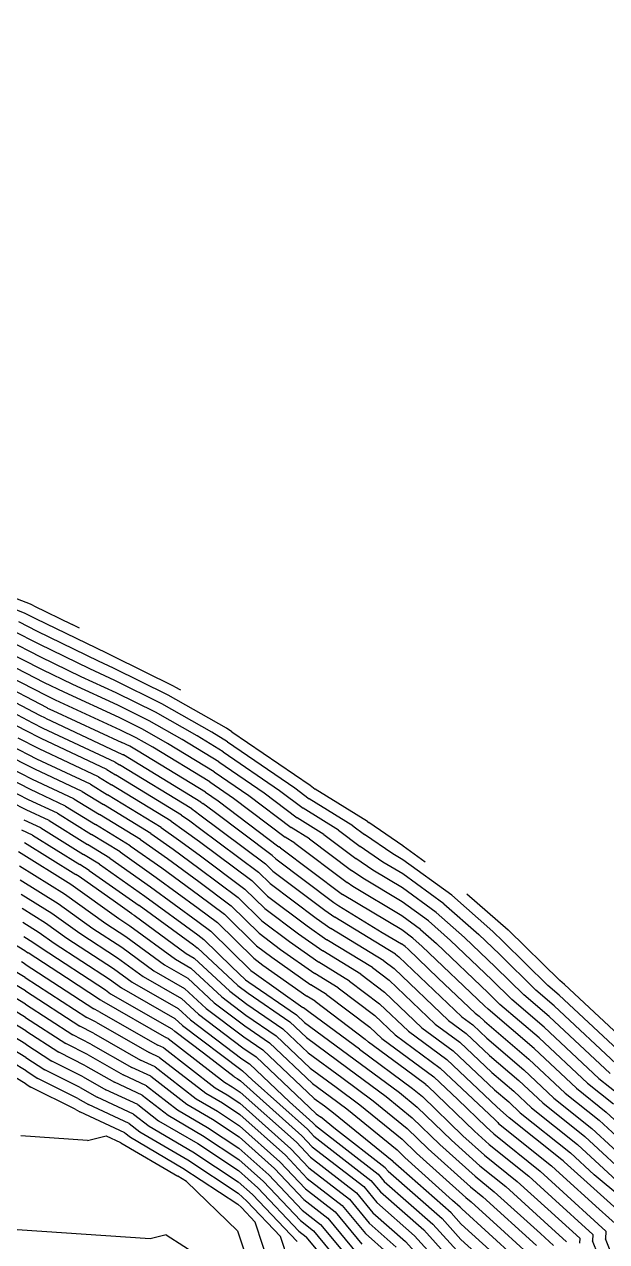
# Model space of a CAD drawing. Header units: metres. Extents: x -1120501 to 1198934, y -4928884 to 66998.
# Drawn here: x 648.6 to 732.5, y -639.2 to -463.6 of the extents above; entities that cross this region are included whole.
import ezdxf

# ---------------------------------------------------------------- set-up
doc = ezdxf.new("R2010")
doc.units = ezdxf.units.M
doc.layers.add('SURF2CONTOURS', color=7, linetype='Continuous', lineweight=0)

msp = doc.modelspace()

# ---------------------------------------------------------------- linework, layer by layer
at = {"color": 7, "lineweight": 0}
msp.add_circle((-684.64, 190.5), 66807.04, dxfattribs=at)
at = {"layer": 'SURF2CONTOURS', "color": 2, "linetype": 'Continuous', "lineweight": -3}
for p, q in [((649.45, -547.22, 263.5), (641.64, -544.21, 263.5)), ((649.95, -547.48, 263.5), (649.45, -547.22, 263.5)), ((649.95, -547.48, 263.5), (655.44, -550.14, 263.5)), ((650.45, -551.17, 262.5), (647.76, -549.78, 262.5)), ((659.23, -555.43, 262.5), (650.45, -551.17, 262.5)), ((656.5, -550.68, 263.5), (655.44, -550.14, 263.5)), ((650.95, -554.86, 261.5), (646.07, -552.35, 261.5)), ((651.45, -558.54, 260.5), (644.39, -554.92, 260.5)), ((656.76, -557.68, 261.5), (650.95, -554.86, 261.5)), ((661.42, -556.44, 262.5), (659.23, -555.43, 262.5)), ((669.3, -560.34, 262.5), (661.42, -556.44, 262.5)), ((651.85, -562.18, 259.5), (643.14, -557.63, 259.5)), ((661.82, -560.01, 261.5), (656.76, -557.68, 261.5)), ((654.3, -559.93, 260.5), (651.45, -558.54, 260.5)), ((662.22, -563.58, 260.5), (654.3, -559.93, 260.5)), ((667.46, -562.8, 261.5), (661.82, -560.01, 261.5)), ((649.77, -564.36, 258.5), (642.38, -560.51, 258.5)), ((677.69, -565.12, 262.5), (669.3, -560.34, 262.5)), ((651.91, -562.21, 259.5), (651.85, -562.18, 259.5)), ((651.91, -562.21, 259.5), (652.65, -562.56, 259.5)), ((652.65, -562.56, 259.5), (662.62, -567.15, 259.5)), ((665.61, -565.26, 260.5), (662.22, -563.58, 260.5)), ((673.45, -566.21, 261.5), (667.46, -562.8, 261.5)), ((651.29, -565.14, 258.5), (649.77, -564.36, 258.5)), ((661.65, -570, 258.5), (651.29, -565.14, 258.5)), ((669.21, -567.31, 260.5), (665.61, -565.26, 260.5)), ((678.49, -565.61, 262.5), (677.69, -565.12, 262.5)), ((650.68, -568.08, 257.5), (647.69, -566.55, 257.5)), ((677.21, -568.51, 261.5), (673.45, -566.21, 261.5)), ((678.49, -565.61, 262.5), (689.75, -573.32, 262.5)), ((650.06, -571.02, 256.5), (645.61, -568.74, 256.5)), ((659.27, -572.11, 257.5), (650.68, -568.08, 257.5)), ((663.76, -567.72, 259.5), (662.62, -567.15, 259.5)), ((664.97, -568.4, 259.5), (663.76, -567.72, 259.5)), ((674.65, -574.31, 259.5), (664.97, -568.4, 259.5)), ((675.93, -571.41, 260.5), (669.21, -567.31, 260.5)), ((677.21, -568.51, 261.5), (685.34, -574.07, 261.5)), ((661.65, -570, 258.5), (662.26, -570.38, 258.5)), ((672.69, -576.75, 258.5), (662.26, -570.38, 258.5)), ((649.45, -573.95, 255.5), (643.52, -570.92, 255.5)), ((656.89, -574.22, 256.5), (650.06, -571.02, 256.5)), ((659.27, -572.11, 257.5), (661.12, -573.26, 257.5)), ((675.93, -571.41, 260.5), (680.92, -574.83, 260.5)), ((648.84, -576.89, 254.5), (641.44, -573.11, 254.5)), ((654.51, -576.33, 255.5), (649.45, -573.95, 255.5)), ((669.74, -578.52, 257.5), (661.12, -573.26, 257.5)), ((685.34, -574.07, 261.5), (688.75, -576.66, 261.5)), ((689.75, -573.32, 262.5), (690.49, -573.88, 262.5)), ((698, -578.55, 262.5), (690.49, -573.88, 262.5)), ((656.89, -574.22, 256.5), (659.97, -576.13, 256.5)), ((674.65, -574.31, 259.5), (676.51, -575.58, 259.5)), ((676.51, -575.58, 259.5), (685.26, -582.22, 259.5)), ((680.92, -574.83, 260.5), (687, -579.44, 260.5)), ((652.14, -578.44, 254.5), (648.84, -576.89, 254.5)), ((654.51, -576.33, 255.5), (658.83, -579.01, 255.5)), ((666.78, -580.29, 256.5), (659.97, -576.13, 256.5)), ((672.69, -576.75, 258.5), (673.23, -577.13, 258.5)), ((673.23, -577.13, 258.5), (673.86, -577.59, 258.5)), ((673.86, -577.59, 258.5), (683.31, -584.67, 258.5)), ((693.82, -579.81, 261.5), (688.75, -576.66, 261.5)), ((652.14, -578.44, 254.5), (657.68, -581.89, 254.5)), ((663.83, -582.07, 255.5), (658.83, -579.01, 255.5)), ((669.74, -578.52, 257.5), (671.61, -579.84, 257.5)), ((698, -578.55, 262.5), (698.19, -578.7, 262.5)), ((703.12, -582.07, 262.5), (698.19, -578.7, 262.5)), ((649.76, -580.55, 253.5), (648.22, -579.83, 253.5)), ((649.76, -580.55, 253.5), (656.54, -584.77, 253.5)), ((666.78, -580.29, 256.5), (669.99, -582.55, 256.5)), ((671.61, -579.84, 257.5), (673.79, -581.44, 257.5)), ((689.64, -581.08, 260.5), (687, -579.44, 260.5)), ((689.64, -581.08, 260.5), (695.69, -585.63, 260.5)), ((693.82, -579.81, 261.5), (696.94, -582.16, 261.5)), ((660.88, -583.84, 254.5), (657.68, -581.89, 254.5)), ((663.83, -582.07, 255.5), (668.36, -585.26, 255.5)), ((669.99, -582.55, 256.5), (673.72, -585.29, 256.5)), ((673.79, -581.44, 257.5), (681.34, -587.09, 257.5)), ((685.46, -582.34, 259.5), (685.26, -582.22, 259.5)), ((685.46, -582.34, 259.5), (694.44, -589.09, 259.5)), ((700.23, -584.41, 261.5), (696.94, -582.16, 261.5)), ((703.17, -582.09, 262.5), (703.12, -582.07, 262.5)), ((703.17, -582.09, 262.5), (706.31, -584.37, 262.5)), ((647.73, -582.91, 252.5), (655.24, -587.62, 252.5)), ((660.88, -583.84, 254.5), (666.74, -587.97, 254.5)), ((703.09, -586.13, 261.5), (700.23, -584.41, 261.5)), ((657.93, -585.62, 253.5), (656.54, -584.77, 253.5)), ((657.93, -585.62, 253.5), (665.12, -590.68, 253.5)), ((668.36, -585.26, 255.5), (673.66, -589.13, 255.5)), ((673.72, -585.29, 256.5), (679.37, -589.52, 256.5)), ((683.31, -584.67, 258.5), (684.39, -585.73, 258.5)), ((684.39, -585.73, 258.5), (691.89, -591.36, 258.5)), ((697.34, -586.75, 260.5), (695.69, -585.63, 260.5)), ((709.03, -590.44, 261.5), (703.09, -586.13, 261.5)), ((647.98, -586.99, 251.5), (653.42, -590.4, 251.5)), ((655.24, -587.62, 252.5), (662.18, -592.57, 252.5)), ((666.74, -587.97, 254.5), (673.59, -592.98, 254.5)), ((681.34, -587.09, 257.5), (683.6, -589.32, 257.5)), ((703.02, -590.17, 260.5), (697.34, -586.75, 260.5)), ((673.66, -589.13, 255.5), (677.41, -591.94, 255.5)), ((679.37, -589.52, 256.5), (682.8, -592.9, 256.5)), ((683.6, -589.32, 257.5), (689.33, -593.62, 257.5)), ((694.44, -589.1, 259.5), (694.44, -589.09, 259.5)), ((702.95, -594.21, 259.5), (694.44, -589.1, 259.5)), ((712.35, -588.98, 262.5), (718.3, -594.21, 262.5)), ((648.24, -591.07, 250.5), (651.61, -593.17, 250.5)), ((653.42, -590.4, 251.5), (658.44, -593.98, 251.5)), ((672.93, -596.4, 253.5), (665.12, -590.68, 253.5)), ((691.89, -591.36, 258.5), (693.29, -592.35, 258.5)), ((706.79, -592.91, 260.5), (703.02, -590.17, 260.5)), ((709.03, -590.44, 261.5), (714.05, -594.88, 261.5)), ((651.61, -593.17, 250.5), (654.71, -595.39, 250.5)), ((662.18, -592.57, 252.5), (663.78, -593.62, 252.5)), ((673.59, -592.98, 254.5), (675.44, -594.37, 254.5)), ((677.41, -591.94, 255.5), (682.01, -596.48, 255.5)), ((682.8, -592.9, 256.5), (686.78, -595.88, 256.5)), ((702.04, -597.7, 258.5), (693.29, -592.35, 258.5)), ((706.79, -592.91, 260.5), (709.98, -595.72, 260.5)), ((648.5, -595.14, 249.5), (649.79, -595.95, 249.5)), ((658.44, -593.98, 251.5), (662.6, -596.69, 251.5)), ((663.78, -593.62, 252.5), (670.33, -598.43, 252.5)), ((675.44, -594.37, 254.5), (681.22, -600.06, 254.5)), ((689.33, -593.62, 257.5), (692.15, -595.61, 257.5)), ((704.55, -595.37, 259.5), (702.95, -594.21, 259.5)), ((714.05, -594.88, 261.5), (717.03, -597.72, 261.5)), ((725.75, -601.52, 262.5), (718.3, -594.21, 262.5)), ((649.79, -595.95, 249.5), (650.97, -596.8, 249.5)), ((650.97, -596.8, 249.5), (660.24, -602.84, 249.5)), ((654.71, -595.39, 250.5), (661.42, -599.77, 250.5)), ((662.6, -596.69, 251.5), (667.22, -600.09, 251.5)), ((673.44, -596.77, 253.5), (672.93, -596.4, 253.5)), ((673.44, -596.77, 253.5), (673.5, -596.8, 253.5)), ((673.5, -596.8, 253.5), (679.32, -602.21, 253.5)), ((682.01, -596.48, 255.5), (684.22, -598.14, 255.5)), ((686.78, -595.88, 256.5), (691, -598.87, 256.5)), ((698.73, -599.64, 257.5), (692.15, -595.61, 257.5)), ((704.55, -595.37, 259.5), (705.91, -596.57, 259.5)), ((705.91, -596.57, 259.5), (714.89, -605.13, 259.5)), ((709.98, -595.72, 260.5), (715.96, -601.42, 260.5)), ((670.33, -598.43, 252.5), (672.57, -599.71, 252.5)), ((684.22, -598.14, 255.5), (689.86, -602.13, 255.5)), ((702.04, -597.7, 258.5), (702.54, -598.08, 258.5)), ((702.54, -598.08, 258.5), (711.62, -606.73, 258.5)), ((717.03, -597.72, 261.5), (722.29, -602.89, 261.5)), ((648.68, -599.13, 248.5), (648.15, -598.81, 248.5)), ((648.68, -599.13, 248.5), (658.56, -605.58, 248.5)), ((661.42, -599.77, 250.5), (664.11, -601.74, 250.5)), ((667.22, -600.09, 251.5), (671.65, -602.63, 251.5)), ((672.57, -599.71, 252.5), (677.05, -603.87, 252.5)), ((681.22, -600.06, 254.5), (681.67, -600.4, 254.5)), ((681.67, -600.4, 254.5), (688.71, -605.38, 254.5)), ((695.42, -601.57, 256.5), (691, -598.87, 256.5)), ((698.73, -599.64, 257.5), (701.15, -601.47, 257.5)), ((648.71, -602.98, 247.5), (646.8, -601.82, 247.5)), ((664.11, -601.74, 250.5), (670.73, -605.54, 250.5)), ((679.32, -602.21, 253.5), (680.8, -603.33, 253.5)), ((692.11, -603.51, 255.5), (689.86, -602.13, 255.5)), ((695.42, -601.57, 256.5), (699.76, -604.85, 256.5)), ((701.15, -601.47, 257.5), (707.77, -607.78, 257.5)), ((715.96, -601.42, 260.5), (718.84, -604.26, 260.5)), ((726.39, -602.08, 262.5), (725.75, -601.52, 262.5)), ((726.39, -602.08, 262.5), (737.82, -612.77, 262.5)), ((648.71, -602.98, 247.5), (656.55, -608.09, 247.5)), ((660.24, -602.84, 249.5), (661, -603.4, 249.5)), ((661, -603.4, 249.5), (669.81, -608.45, 249.5)), ((671.65, -602.63, 251.5), (674.78, -605.53, 251.5)), ((677.05, -603.87, 252.5), (680.5, -606.48, 252.5)), ((680.8, -603.33, 253.5), (686.81, -607.46, 253.5)), ((692.11, -603.51, 255.5), (698.37, -608.24, 255.5)), ((724.93, -605.16, 261.5), (722.29, -602.89, 261.5)), ((648.75, -606.82, 246.5), (645.46, -604.83, 246.5)), ((659.31, -605.95, 248.5), (658.56, -605.58, 248.5)), ((670.73, -605.54, 250.5), (672.5, -607.18, 250.5)), ((674.78, -605.53, 251.5), (680.21, -609.63, 251.5)), ((688.81, -605.44, 254.5), (688.71, -605.38, 254.5)), ((689.75, -606.15, 254.5), (688.81, -605.44, 254.5)), ((699.76, -604.85, 256.5), (703.92, -608.82, 256.5)), ((714.89, -605.13, 259.5), (715.39, -605.62, 259.5)), ((722.02, -611.32, 259.5), (715.39, -605.62, 259.5)), ((723.47, -608.24, 260.5), (718.84, -604.26, 260.5)), ((724.93, -605.16, 261.5), (734.59, -614.19, 261.5)), ((648.75, -606.82, 246.5), (654.54, -610.6, 246.5)), ((659.31, -605.95, 248.5), (667.8, -610.83, 248.5)), ((672.5, -607.18, 250.5), (679.91, -612.78, 250.5)), ((680.5, -606.48, 252.5), (684.87, -609.48, 252.5)), ((686.81, -607.46, 253.5), (689.21, -609.73, 253.5)), ((696.89, -611.42, 254.5), (689.75, -606.15, 254.5)), ((711.62, -606.73, 258.5), (713.18, -607.89, 258.5)), ((648.79, -610.67, 245.5), (644.11, -607.84, 245.5)), ((658.54, -609.09, 247.5), (656.55, -608.09, 247.5)), ((658.54, -609.09, 247.5), (665.29, -612.97, 247.5)), ((669.81, -608.45, 249.5), (670.23, -608.84, 249.5)), ((674.36, -611.96, 249.5), (670.23, -608.84, 249.5)), ((698.37, -608.24, 255.5), (700.07, -609.86, 255.5)), ((703.92, -608.82, 256.5), (709.43, -612.88, 256.5)), ((707.77, -607.78, 257.5), (711.31, -610.39, 257.5)), ((713.18, -607.89, 258.5), (715.23, -609.83, 258.5)), ((723.47, -608.24, 260.5), (731.36, -615.61, 260.5)), ((648.82, -614.51, 244.5), (642.76, -610.85, 244.5)), ((648.79, -610.67, 245.5), (652.53, -613.11, 245.5)), ((657.78, -612.23, 246.5), (654.54, -610.6, 246.5)), ((668.66, -611.23, 248.5), (667.8, -610.83, 248.5)), ((680.21, -609.63, 251.5), (682.93, -611.5, 251.5)), ((684.87, -609.48, 252.5), (689.78, -614.13, 252.5)), ((689.21, -609.73, 253.5), (695.19, -614.15, 253.5)), ((700.07, -609.86, 255.5), (707.56, -615.38, 255.5)), ((711.31, -610.39, 257.5), (715.96, -614.78, 257.5)), ((715.23, -609.83, 258.5), (720.56, -614.4, 258.5)), ((657.78, -612.23, 246.5), (662.79, -615.11, 246.5)), ((668.66, -611.23, 248.5), (676.07, -616.97, 248.5)), ((678.78, -615.39, 249.5), (674.36, -611.96, 249.5)), ((682.93, -611.5, 251.5), (690.35, -618.52, 251.5)), ((696.89, -611.42, 254.5), (704.52, -617.08, 254.5)), ((722.02, -611.32, 259.5), (728.12, -617.03, 259.5)), ((657.02, -615.37, 245.5), (652.53, -613.11, 245.5)), ((667.41, -613.95, 247.5), (665.29, -612.97, 247.5)), ((667.41, -613.95, 247.5), (673.35, -618.56, 247.5)), ((679.91, -612.78, 250.5), (680.99, -613.52, 250.5)), ((686.79, -619.01, 250.5), (680.99, -613.52, 250.5)), ((689.78, -614.13, 252.5), (693.49, -616.87, 252.5)), ((695.19, -614.15, 253.5), (700.72, -618.24, 253.5)), ((709.43, -612.88, 256.5), (716.68, -619.74, 256.5)), ((720.56, -614.4, 258.5), (724.89, -618.45, 258.5)), ((648.82, -614.51, 244.5), (650.52, -615.62, 244.5)), ((656.25, -618.5, 244.5), (650.52, -615.62, 244.5)), ((657.02, -615.37, 245.5), (660.29, -617.25, 245.5)), ((666.16, -616.68, 246.5), (662.79, -615.11, 246.5)), ((678.78, -615.39, 249.5), (679.23, -615.65, 249.5)), ((679.23, -615.65, 249.5), (679.7, -615.96, 249.5)), ((679.7, -615.96, 249.5), (688.56, -623.89, 249.5)), ((711.02, -618.66, 255.5), (707.56, -615.38, 255.5)), ((715.96, -614.78, 257.5), (719.1, -617.48, 257.5)), ((731.36, -615.61, 260.5), (734.52, -618.13, 260.5)), ((664.92, -619.4, 245.5), (660.29, -617.25, 245.5)), ((666.16, -616.68, 246.5), (670.64, -620.14, 246.5)), ((676.07, -616.97, 248.5), (677.81, -617.99, 248.5)), ((677.81, -617.99, 248.5), (679.63, -619.2, 248.5)), ((693.49, -616.87, 252.5), (696.93, -619.41, 252.5)), ((704.52, -617.08, 254.5), (705.93, -618.24, 254.5)), ((719.1, -617.48, 257.5), (721.65, -619.87, 257.5)), ((728.12, -617.03, 259.5), (732.44, -620.48, 259.5)), ((656.25, -618.5, 244.5), (657.79, -619.39, 244.5)), ((663.67, -622.12, 244.5), (657.79, -619.39, 244.5)), ((664.92, -619.4, 245.5), (667.92, -621.73, 245.5)), ((673.35, -618.56, 247.5), (676.39, -620.34, 247.5)), ((679.63, -619.2, 248.5), (686.98, -625.77, 248.5)), ((690.14, -622.01, 250.5), (686.79, -619.01, 250.5)), ((690.35, -618.52, 251.5), (691.8, -619.59, 251.5)), ((691.8, -619.59, 251.5), (693.13, -620.58, 251.5)), ((696.93, -619.41, 252.5), (703.02, -624.4, 252.5)), ((700.72, -618.24, 253.5), (704.48, -621.32, 253.5)), ((705.93, -618.24, 254.5), (711.78, -623.88, 254.5)), ((715.12, -622.62, 255.5), (711.02, -618.66, 255.5)), ((716.68, -619.74, 256.5), (717.64, -620.56, 256.5)), ((724.89, -618.45, 258.5), (730.37, -622.82, 258.5)), ((670.64, -620.14, 246.5), (674.97, -622.68, 246.5)), ((676.39, -620.34, 247.5), (679.57, -622.44, 247.5)), ((693.13, -620.58, 251.5), (701.56, -627.48, 251.5)), ((704.48, -621.32, 253.5), (708.43, -625.14, 253.5)), ((717.64, -620.56, 256.5), (718.42, -621.29, 256.5)), ((726.04, -627.37, 256.5), (718.42, -621.29, 256.5)), ((721.65, -619.87, 257.5), (728.3, -625.17, 257.5)), ((732.44, -620.48, 259.5), (740.46, -627.93, 259.5)), ((663.67, -622.12, 244.5), (665.21, -623.31, 244.5)), ((667.92, -621.73, 245.5), (673.55, -625.02, 245.5)), ((674.97, -622.68, 246.5), (679.5, -625.68, 246.5)), ((679.57, -622.44, 247.5), (685.4, -627.66, 247.5)), ((690.14, -622.01, 250.5), (690.54, -622.43, 250.5)), ((690.54, -622.43, 250.5), (699.55, -629.42, 250.5)), ((715.12, -622.62, 255.5), (716.24, -623.63, 255.5)), ((730.37, -622.82, 258.5), (740.54, -632.28, 258.5)), ((657.65, -624.55, 243.5), (648.06, -623.91, 243.5)), ((657.65, -624.55, 243.5), (660.36, -623.89, 243.5)), ((660.36, -623.89, 243.5), (662.42, -624.84, 243.5)), ((662.42, -624.84, 243.5), (662.49, -624.9, 243.5)), ((662.49, -624.9, 243.5), (670.7, -629.71, 243.5)), ((665.21, -623.31, 244.5), (672.12, -627.37, 244.5)), ((673.55, -625.02, 245.5), (679.44, -628.92, 245.5)), ((688.56, -623.89, 249.5), (690.05, -625.47, 249.5)), ((703.02, -624.4, 252.5), (705.09, -626.4, 252.5)), ((711.78, -623.88, 254.5), (714.89, -626.69, 254.5)), ((716.24, -623.63, 255.5), (722.9, -628.99, 255.5)), ((679.5, -625.68, 246.5), (683.82, -629.54, 246.5)), ((686.98, -625.77, 248.5), (689.57, -628.51, 248.5)), ((690.05, -625.47, 249.5), (697.48, -631.23, 249.5)), ((705.09, -626.4, 252.5), (712.18, -632.8, 252.5)), ((708.43, -625.14, 253.5), (713.54, -629.74, 253.5)), ((714.89, -626.69, 254.5), (719.6, -630.47, 254.5)), ((735.18, -631.56, 257.5), (728.3, -625.17, 257.5)), ((672.12, -627.37, 244.5), (679.37, -632.16, 244.5)), ((685.4, -627.66, 247.5), (689.08, -631.56, 247.5)), ((689.57, -628.51, 248.5), (695.41, -633.04, 248.5)), ((701.56, -627.48, 251.5), (701.74, -627.66, 251.5)), ((702.87, -628.67, 251.5), (701.74, -627.66, 251.5)), ((726.21, -627.51, 256.5), (726.04, -627.37, 256.5)), ((726.21, -627.51, 256.5), (726.23, -627.53, 256.5)), ((726.23, -627.53, 256.5), (726.35, -627.63, 256.5)), ((726.35, -627.63, 256.5), (735.87, -636.21, 256.5)), ((671.91, -630.51, 243.5), (670.7, -629.71, 243.5)), ((679.44, -628.92, 245.5), (682.23, -631.42, 245.5)), ((683.82, -629.54, 246.5), (688.59, -634.6, 246.5)), ((699.55, -629.42, 250.5), (700.44, -630.49, 250.5)), ((710.07, -635.02, 251.5), (702.87, -628.67, 251.5)), ((713.54, -629.74, 253.5), (716.29, -631.96, 253.5)), ((722.9, -628.99, 255.5), (725.13, -631.01, 255.5)), ((679.29, -637.59, 243.5), (671.91, -630.51, 243.5)), ((682.23, -631.42, 245.5), (688.11, -637.64, 245.5)), ((689.08, -631.56, 247.5), (693.34, -634.86, 247.5)), ((697.48, -631.23, 249.5), (699.35, -633.5, 249.5)), ((700.44, -630.49, 250.5), (707.44, -636.66, 250.5)), ((716.29, -631.96, 253.5), (722.93, -637.99, 253.5)), ((719.6, -630.47, 254.5), (724.03, -634.5, 254.5)), ((732.39, -637.63, 255.5), (725.13, -631.01, 255.5)), ((679.37, -632.16, 244.5), (680.65, -633.3, 244.5)), ((685.48, -638.42, 244.5), (680.65, -633.3, 244.5)), ((695.41, -633.04, 248.5), (698.27, -636.5, 248.5)), ((699.35, -633.5, 249.5), (704.81, -638.3, 249.5)), ((712.18, -632.8, 252.5), (712.98, -633.44, 252.5)), ((717.78, -637.8, 252.5), (712.98, -633.44, 252.5)), ((688.59, -634.6, 246.5), (691.26, -636.67, 246.5)), ((693.34, -634.86, 247.5), (697.18, -639.51, 247.5)), ((710.07, -635.02, 251.5), (711.54, -636.64, 251.5)), ((728.61, -638.67, 254.5), (724.03, -634.5, 254.5)), ((691.26, -636.67, 246.5), (696.1, -642.51, 246.5)), ((698.27, -636.5, 248.5), (702.17, -639.94, 248.5)), ((707.44, -636.66, 250.5), (711.4, -641.03, 250.5)), ((711.54, -636.64, 251.5), (717.69, -642.24, 251.5)), ((679.29, -637.59, 243.5), (683.23, -649.52, 243.5)), ((686.69, -642.07, 244.5), (685.48, -638.42, 244.5)), ((688.11, -637.64, 245.5), (689.19, -638.48, 245.5)), ((692.34, -642.28, 245.5), (689.19, -638.48, 245.5)), ((710.68, -644.78, 249.5), (704.81, -638.3, 249.5)), ((721.14, -640.86, 252.5), (717.78, -637.8, 252.5)), ((724.83, -639.72, 253.5), (722.93, -637.99, 253.5)), ((728.61, -638.67, 254.5), (728.56, -639.38, 254.5)), ((732.39, -637.63, 255.5), (732.32, -638.75, 255.5)), ((735.06, -645.53, 255.5), (732.32, -638.75, 255.5))]:
    msp.add_line(p, q, dxfattribs=at)
at = {"layer": 'SURF2CONTOURS', "color": 4, "linetype": 'Continuous', "lineweight": -3}
for p, q in [((648.6, -548.5, 263), (641.91, -545.92, 263)), ((650.2, -549.32, 263), (648.6, -548.5, 263)), ((660.46, -554.3, 263), (650.2, -549.32, 263)), ((650.7, -553.01, 262), (646.92, -551.07, 262)), ((657.99, -556.55, 262), (650.7, -553.01, 262)), ((651.2, -556.7, 261), (645.23, -553.64, 261)), ((661.22, -554.65, 263), (660.46, -554.3, 263)), ((670.23, -559.12, 263), (661.22, -554.65, 263)), ((651.7, -560.39, 260), (643.55, -556.2, 260)), ((661.62, -558.22, 262), (657.99, -556.55, 262)), ((655.53, -558.8, 261), (651.2, -556.7, 261)), ((668.38, -561.57, 262), (661.62, -558.22, 262)), ((650.81, -563.27, 259), (642.76, -559.07, 259)), ((662.02, -561.79, 261), (655.53, -558.8, 261)), ((670.23, -559.12, 263), (671.06, -559.59, 263)), ((653.07, -561.06, 260), (651.7, -560.39, 260)), ((662.42, -565.37, 260), (653.07, -561.06, 260)), ((666.53, -564.03, 261), (662.02, -561.79, 261)), ((675.57, -565.67, 262), (668.38, -561.57, 262)), ((648.73, -565.46, 258), (642, -561.95, 258)), ((651.6, -563.68, 259), (650.81, -563.27, 259)), ((651.6, -563.68, 259), (662.71, -568.88, 259)), ((671.33, -566.76, 261), (666.53, -564.03, 261)), ((650.98, -566.61, 258), (648.73, -565.46, 258)), ((660.46, -571.05, 258), (650.98, -566.61, 258)), ((664.69, -566.49, 260), (662.42, -565.37, 260)), ((667.09, -567.86, 260), (664.69, -566.49, 260)), ((676.57, -569.96, 261), (671.33, -566.76, 261)), ((677.85, -567.06, 262), (675.57, -565.67, 262)), ((677.85, -567.06, 262), (687.55, -573.7, 262)), ((650.37, -569.55, 257), (646.65, -567.64, 257)), ((675.29, -572.86, 260), (667.09, -567.86, 260)), ((649.76, -572.49, 256), (644.56, -569.83, 256)), ((658.08, -573.16, 257), (650.37, -569.55, 257)), ((662.71, -568.88, 259), (662.82, -568.94, 259)), ((662.84, -568.94, 259), (662.82, -568.94, 259)), ((662.85, -568.95, 259), (662.84, -568.94, 259)), ((674.01, -575.76, 259), (662.85, -568.95, 259)), ((676.57, -569.96, 261), (683.13, -574.45, 261)), ((649.14, -575.42, 255), (642.48, -572.01, 255)), ((660.46, -571.05, 258), (661.69, -571.82, 258)), ((671.21, -577.63, 258), (661.69, -571.82, 258)), ((655.7, -575.27, 256), (649.76, -572.49, 256)), ((658.08, -573.16, 257), (660.54, -574.7, 257)), ((675.29, -572.86, 260), (678.71, -575.2, 260)), ((687.55, -573.7, 262), (689.62, -575.27, 262)), ((653.33, -577.38, 255), (649.14, -575.42, 255)), ((655.7, -575.27, 256), (659.4, -577.57, 256)), ((668.26, -579.41, 257), (660.54, -574.7, 257)), ((674.01, -575.76, 259), (674.3, -575.96, 259)), ((678.71, -575.2, 260), (686.13, -580.83, 260)), ((683.13, -574.45, 261), (687.88, -578.05, 261)), ((695.91, -579.18, 262), (689.62, -575.27, 262)), ((653.33, -577.38, 255), (658.26, -580.45, 255)), ((665.31, -581.18, 256), (659.4, -577.57, 256)), ((671.21, -577.63, 258), (672.42, -578.48, 258)), ((675.93, -577.19, 259), (674.3, -575.96, 259)), ((684.29, -583.46, 259), (675.93, -577.19, 259)), ((650.95, -579.49, 254), (648.53, -578.36, 254)), ((672.42, -578.48, 258), (673.83, -579.51, 258)), ((691.73, -580.45, 261), (687.88, -578.05, 261)), ((695.91, -579.18, 262), (697.57, -580.43, 262)), ((650.95, -579.49, 254), (657.11, -583.33, 254)), ((662.36, -582.96, 255), (658.26, -580.45, 255)), ((668.26, -579.41, 257), (670.8, -581.19, 257)), ((673.83, -579.51, 258), (682.33, -585.88, 258)), ((687.55, -581.71, 260), (686.13, -580.83, 260)), ((691.73, -580.45, 261), (696.32, -583.89, 261)), ((701.67, -583.24, 262), (697.57, -580.43, 262)), ((648.57, -581.6, 253), (655.97, -586.2, 253)), ((665.31, -581.18, 256), (669.18, -583.9, 256)), ((670.8, -581.19, 257), (673.76, -583.36, 257)), ((687.55, -581.71, 260), (695.07, -587.36, 260)), ((659.41, -584.73, 254), (657.11, -583.33, 254)), ((662.36, -582.96, 255), (667.55, -586.62, 255)), ((669.18, -583.9, 256), (673.69, -587.21, 256)), ((673.76, -583.36, 257), (680.36, -588.31, 257)), ((684.29, -583.46, 259), (684.79, -583.94, 259)), ((684.79, -583.94, 259), (693.17, -590.23, 259)), ((698.78, -585.58, 261), (696.32, -583.89, 261)), ((703.13, -584.11, 262), (701.67, -583.24, 262)), ((710.15, -589.21, 262), (703.13, -584.11, 262)), ((647.86, -584.95, 252), (654.33, -589.01, 252)), ((656.46, -586.5, 253), (655.97, -586.2, 253)), ((659.41, -584.73, 254), (665.93, -589.33, 254)), ((682.33, -585.88, 258), (683.99, -587.52, 258)), ((703.06, -588.15, 261), (698.78, -585.58, 261)), ((661.69, -590.19, 253), (656.46, -586.5, 253)), ((667.55, -586.62, 255), (673.62, -591.06, 255)), ((673.69, -587.21, 256), (678.39, -590.73, 256)), ((683.99, -587.52, 258), (690.61, -592.49, 258)), ((695.89, -587.92, 260), (695.07, -587.36, 260)), ((702.99, -592.19, 260), (695.89, -587.92, 260)), ((707.91, -591.67, 261), (703.06, -588.15, 261)), ((648.11, -589.03, 251), (652.51, -591.78, 251)), ((654.33, -589.01, 252), (660.31, -593.28, 252)), ((665.93, -589.33, 254), (673.55, -594.9, 254)), ((680.36, -588.31, 257), (683.2, -591.11, 257)), ((710.15, -589.21, 262), (716.09, -594.45, 262)), ((637.65, -590.44, 249), (648.63, -597.18, 249)), ((664.04, -591.87, 253), (661.69, -590.19, 253)), ((673.62, -591.06, 255), (676.42, -593.15, 255)), ((678.39, -590.73, 256), (682.41, -594.69, 256)), ((683.2, -591.11, 257), (688.06, -594.75, 257)), ((693.17, -590.23, 259), (693.87, -590.72, 259)), ((693.87, -590.72, 259), (700.14, -594.56, 259)), ((707.91, -591.67, 261), (712.02, -595.3, 261)), ((648.37, -593.1, 250), (650.7, -594.56, 250)), ((652.51, -591.78, 251), (656.58, -594.68, 251)), ((660.31, -593.28, 252), (663.19, -595.16, 252)), ((664.04, -591.87, 253), (664.37, -592.08, 253)), ((664.37, -592.08, 253), (671.89, -597.6, 253)), ((676.42, -593.15, 255), (681.62, -598.27, 255)), ((690.61, -592.49, 258), (692.72, -593.98, 258)), ((705.67, -594.14, 260), (702.99, -592.19, 260)), ((650.7, -594.56, 250), (652.84, -596.09, 250)), ((656.58, -594.68, 251), (662.01, -598.23, 251)), ((663.19, -595.16, 252), (668.78, -599.26, 252)), ((673.55, -594.9, 254), (674.45, -595.58, 254)), ((682.41, -594.69, 256), (685.5, -597.01, 256)), ((688.06, -594.75, 257), (691.58, -597.24, 257)), ((700.38, -598.67, 258), (692.72, -593.98, 258)), ((700.14, -594.56, 259), (702.91, -596.23, 259)), ((705.67, -594.14, 260), (707.95, -596.15, 260)), ((716.09, -594.45, 262), (717.56, -595.86, 262)), ((652.84, -596.09, 250), (660.83, -601.3, 250)), ((678.47, -599.54, 254), (674.45, -595.58, 254)), ((703.43, -596.61, 259), (702.91, -596.23, 259)), ((703.43, -596.61, 259), (703.87, -597, 259)), ((707.95, -596.15, 260), (715.42, -603.28, 260)), ((712.02, -595.3, 261), (716.49, -599.57, 261)), ((717.56, -595.86, 262), (724.02, -602.21, 262)), ((648.63, -597.18, 249), (648.88, -597.34, 249)), ((648.88, -597.34, 249), (649.11, -597.5, 249)), ((654.64, -601.11, 249), (649.11, -597.5, 249)), ((662.01, -598.23, 251), (665.67, -600.92, 251)), ((671.89, -597.6, 253), (673.04, -598.26, 253)), ((673.04, -598.26, 253), (678.19, -603.04, 253)), ((681.62, -598.27, 255), (682.95, -599.27, 255)), ((685.5, -597.01, 256), (690.43, -600.5, 256)), ((697.08, -600.6, 257), (691.58, -597.24, 257)), ((700.38, -598.67, 258), (701.84, -599.77, 258)), ((708.22, -601.14, 259), (703.87, -597, 259)), ((648.7, -601.05, 248), (647.48, -600.32, 248)), ((668.78, -599.26, 252), (672.11, -601.17, 252)), ((680.46, -601.39, 254), (678.47, -599.54, 254)), ((682.95, -599.27, 255), (689.28, -603.75, 255)), ((701.84, -599.77, 258), (709.69, -607.25, 258)), ((716.49, -599.57, 261), (720.57, -603.57, 261)), ((648.7, -601.05, 248), (657.55, -606.83, 248)), ((659.56, -604.32, 249), (654.64, -601.11, 249)), ((660.83, -601.3, 250), (662.56, -602.57, 250)), ((665.67, -600.92, 251), (671.19, -604.08, 251)), ((672.11, -601.17, 252), (675.91, -604.7, 252)), ((680.46, -601.39, 254), (680.94, -601.75, 254)), ((680.94, -601.75, 254), (687.78, -606.45, 254)), ((693.77, -602.54, 256), (690.43, -600.5, 256)), ((697.08, -600.6, 257), (700.46, -603.16, 257)), ((713.54, -606.21, 259), (708.22, -601.14, 259)), ((725.66, -603.62, 262), (724.02, -602.21, 262)), ((648.73, -604.9, 247), (646.13, -603.33, 247)), ((662.56, -602.57, 250), (670.27, -606.99, 250)), ((678.19, -603.04, 253), (680.65, -604.9, 253)), ((690.46, -604.47, 255), (689.28, -603.75, 255)), ((693.77, -602.54, 256), (699.07, -606.55, 256)), ((700.46, -603.16, 257), (705.84, -608.3, 257)), ((715.42, -603.28, 260), (717.11, -604.94, 260)), ((724.2, -606.7, 261), (720.57, -603.57, 261)), ((725.66, -603.62, 262), (736.21, -613.48, 262)), ((648.73, -604.9, 247), (655.54, -609.34, 247)), ((659.69, -604.38, 249), (659.56, -604.32, 249)), ((659.69, -604.38, 249), (669.05, -609.76, 249)), ((671.19, -604.08, 251), (673.64, -606.36, 251)), ((675.91, -604.7, 252), (680.36, -608.05, 252)), ((680.65, -604.9, 253), (685.84, -608.47, 253)), ((690.46, -604.47, 255), (697.68, -609.94, 255)), ((722.74, -609.78, 260), (717.11, -604.94, 260)), ((648.77, -608.75, 246), (644.78, -606.33, 246)), ((658.92, -607.52, 248), (657.55, -606.83, 248)), ((670.27, -606.99, 250), (671.36, -608.01, 250)), ((673.64, -606.36, 251), (680.06, -611.2, 251)), ((687.78, -606.45, 254), (688.92, -607.53, 254)), ((699.07, -606.55, 256), (702, -609.34, 256)), ((709.69, -607.25, 258), (712.24, -609.14, 258)), ((713.54, -606.21, 259), (714.12, -606.64, 259)), ((714.12, -606.64, 259), (714.87, -607.35, 259)), ((714.87, -607.35, 259), (721.29, -612.86, 259)), ((724.2, -606.7, 261), (732.97, -614.9, 261)), ((648.77, -608.75, 246), (653.53, -611.85, 246)), ((658.92, -607.52, 248), (666.55, -611.9, 248)), ((671.36, -608.01, 250), (679.77, -614.35, 250)), ((680.36, -608.05, 252), (683.9, -610.49, 252)), ((685.84, -608.47, 253), (689.49, -611.93, 253)), ((688.92, -607.53, 254), (696.04, -612.78, 254)), ((705.84, -608.3, 257), (710.37, -611.63, 257)), ((712.24, -609.14, 258), (715.59, -612.31, 258)), ((648.8, -612.59, 245), (643.44, -609.34, 245)), ((658.16, -610.66, 247), (655.54, -609.34, 247)), ((658.16, -610.66, 247), (664.04, -614.04, 247)), ((669.28, -609.87, 249), (669.05, -609.76, 249)), ((669.28, -609.87, 249), (677.43, -616.18, 249)), ((683.9, -610.49, 252), (690.07, -616.33, 252)), ((697.68, -609.94, 255), (698.15, -610.38, 255)), ((703.46, -614.3, 255), (698.15, -610.38, 255)), ((702, -609.34, 256), (708.49, -614.13, 256)), ((722.74, -609.78, 260), (729.74, -616.32, 260)), ((648.84, -616.44, 244), (642.09, -612.35, 244)), ((648.8, -612.59, 245), (651.52, -614.37, 245)), ((657.4, -613.8, 246), (653.53, -611.85, 246)), ((668.04, -612.59, 248), (666.55, -611.9, 248)), ((668.04, -612.59, 248), (674.71, -617.76, 248)), ((680.06, -611.2, 251), (681.96, -612.51, 251)), ((681.96, -612.51, 251), (690.64, -620.72, 251)), ((689.49, -611.93, 253), (694.34, -615.51, 253)), ((710.37, -611.63, 257), (716.32, -617.26, 257)), ((715.59, -612.31, 258), (719.83, -615.94, 258)), ((656.63, -616.94, 245), (651.52, -614.37, 245)), ((657.4, -613.8, 246), (661.54, -616.18, 246)), ((666.79, -615.31, 247), (664.04, -614.04, 247)), ((679.77, -614.35, 250), (680.02, -614.53, 250)), ((696.04, -612.78, 254), (702.62, -617.66, 254)), ((706.42, -616.49, 255), (703.46, -614.3, 255)), ((716.35, -621.56, 256), (708.49, -614.13, 256)), ((721.29, -612.86, 259), (726.5, -617.74, 259)), ((665.54, -618.04, 246), (661.54, -616.18, 246)), ((666.79, -615.31, 247), (672, -619.35, 247)), ((677.43, -616.18, 249), (678.52, -616.82, 249)), ((681.39, -615.83, 250), (680.02, -614.53, 250)), ((689.35, -622.95, 250), (681.39, -615.83, 250)), ((694.34, -615.51, 253), (698.83, -618.83, 253)), ((719.83, -615.94, 258), (723.27, -619.16, 258)), ((648.84, -616.44, 244), (649.52, -616.88, 244)), ((655.87, -620.07, 244), (649.52, -616.88, 244)), ((656.63, -616.94, 245), (659.04, -618.32, 245)), ((674.71, -617.76, 248), (677.1, -619.16, 248)), ((678.52, -616.82, 249), (679.67, -617.58, 249)), ((679.67, -617.58, 249), (687.77, -624.83, 249)), ((690.07, -616.33, 252), (692.65, -618.23, 252)), ((702.62, -617.66, 254), (705.2, -619.78, 254)), ((706.42, -616.49, 255), (706.66, -616.69, 255)), ((706.66, -616.69, 255), (713.45, -623.25, 255)), ((716.32, -617.26, 257), (718.37, -619.02, 257)), ((726.5, -617.74, 259), (731.41, -621.65, 259)), ((729.74, -616.32, 260), (733.48, -619.3, 260)), ((664.29, -620.76, 245), (659.04, -618.32, 245)), ((665.54, -618.04, 246), (669.28, -620.94, 246)), ((672, -619.35, 247), (675.68, -621.51, 247)), ((677.1, -619.16, 248), (679.6, -620.82, 248)), ((692.65, -618.23, 252), (695.03, -620, 252)), ((698.83, -618.83, 253), (703.75, -622.86, 253)), ((705.2, -619.78, 254), (710.11, -624.51, 254)), ((718.37, -619.02, 257), (720.04, -620.58, 257)), ((723.27, -619.16, 258), (729.33, -624, 258)), ((655.87, -620.07, 244), (656.54, -620.46, 244)), ((663.04, -623.48, 244), (656.54, -620.46, 244)), ((664.29, -620.76, 245), (666.56, -622.52, 245)), ((669.28, -620.94, 246), (674.26, -623.85, 246)), ((675.68, -621.51, 247), (679.53, -624.06, 247)), ((679.6, -620.82, 248), (686.19, -626.71, 248)), ((690.64, -620.72, 251), (690.95, -620.95, 251)), ((690.95, -620.95, 251), (691.23, -621.16, 251)), ((693.42, -622.95, 251), (691.23, -621.16, 251)), ((695.03, -620, 252), (702.29, -625.94, 252)), ((720.04, -620.58, 257), (727.26, -626.34, 257)), ((666.56, -622.52, 245), (672.83, -626.19, 245)), ((689.35, -622.95, 250), (690.3, -623.95, 250)), ((700.58, -628.51, 251), (693.42, -622.95, 251)), ((703.75, -622.86, 253), (706.76, -625.77, 253)), ((713.45, -623.25, 255), (715.56, -625.16, 255)), ((716.79, -621.99, 256), (716.35, -621.56, 256)), ((716.79, -621.99, 256), (716.92, -622.1, 256)), ((716.92, -622.1, 256), (724.56, -628.25, 256)), ((731.41, -621.65, 259), (740.5, -630.1, 259)), ((663.04, -623.48, 244), (663.85, -624.11, 244)), ((663.85, -624.11, 244), (671.41, -628.54, 244)), ((674.26, -623.85, 246), (679.47, -627.3, 246)), ((679.53, -624.06, 247), (684.61, -628.6, 247)), ((687.77, -624.83, 249), (689.81, -626.99, 249)), ((690.3, -623.95, 250), (698.51, -630.32, 250)), ((710.11, -624.51, 254), (714.21, -628.21, 254)), ((739.69, -633.62, 258), (729.33, -624, 258)), ((672.83, -626.19, 245), (679.4, -630.54, 245)), ((686.19, -626.71, 248), (689.32, -630.04, 248)), ((702.29, -625.94, 252), (703.42, -627.03, 252)), ((706.76, -625.77, 253), (712.86, -631.27, 253)), ((715.56, -625.16, 255), (721.25, -629.73, 255)), ((730.67, -629.51, 257), (727.26, -626.34, 257)), ((671.41, -628.54, 244), (679.34, -633.78, 244)), ((679.47, -627.3, 246), (683.02, -630.48, 246)), ((689.81, -626.99, 249), (696.44, -632.14, 249)), ((700.58, -628.51, 251), (700.98, -628.99, 251)), ((710.29, -633.23, 252), (703.42, -627.03, 252)), ((714.21, -628.21, 254), (717.94, -631.22, 254)), ((724.56, -628.25, 256), (725.68, -629.27, 256)), ((684.61, -628.6, 247), (688.84, -633.08, 247)), ((689.32, -630.04, 248), (694.37, -633.95, 248)), ((700.98, -628.99, 251), (708.76, -635.84, 251)), ((721.25, -629.73, 255), (724.58, -632.76, 255)), ((725.68, -629.27, 256), (731.43, -634.5, 256)), ((734.66, -632.82, 257), (730.67, -629.51, 257)), ((679.4, -630.54, 245), (681.44, -632.36, 245)), ((683.02, -630.48, 246), (688.35, -636.12, 246)), ((698.51, -630.32, 250), (699.9, -631.99, 250)), ((699.9, -631.99, 250), (706.12, -637.48, 250)), ((712.86, -631.27, 253), (714.64, -632.7, 253)), ((717.94, -631.22, 254), (723.48, -636.24, 254)), ((679.34, -633.78, 244), (679.86, -634.25, 244)), ((681.44, -632.36, 245), (687.86, -639.16, 245)), ((688.84, -633.08, 247), (692.3, -635.76, 247)), ((696.44, -632.14, 249), (698.81, -635, 249)), ((711.39, -634.2, 252), (710.29, -633.23, 252)), ((714.64, -632.7, 253), (722.38, -639.73, 253)), ((730.5, -638.15, 255), (724.58, -632.76, 255)), ((666.68, -638.77, 243), (615.37, -635.31, 243)), ((681.84, -636.34, 244), (679.86, -634.25, 244)), ((694.37, -633.95, 248), (697.73, -638, 248)), ((698.81, -635, 249), (703.49, -639.12, 249)), ((711.39, -634.2, 252), (711.62, -634.45, 252)), ((711.62, -634.45, 252), (719.42, -641.55, 252)), ((731.43, -634.5, 256), (734.2, -637, 256)), ((684.96, -645.79, 244), (681.84, -636.34, 244)), ((688.35, -636.12, 246), (690.23, -637.58, 246)), ((692.3, -635.76, 247), (696.64, -641.01, 247)), ((708.76, -635.84, 251), (711.47, -638.83, 251)), ((726.72, -639.2, 254), (723.48, -636.24, 254)), ((669, -638.2, 243), (666.68, -638.77, 243)), ((669, -638.2, 243), (674.11, -641.43, 243)), ((690.23, -637.58, 246), (695.56, -644.01, 246)), ((697.73, -638, 248), (700.86, -640.76, 248)), ((706.12, -637.48, 250), (711.33, -643.22, 250)), ((711.47, -638.83, 251), (715.97, -642.93, 251)), ((730.5, -638.15, 255), (730.44, -639.06, 255)), ((733.76, -647.27, 255), (730.44, -639.06, 255)), ((708.53, -644.68, 249), (703.49, -639.12, 249))]:
    msp.add_line(p, q, dxfattribs=at)

doc.saveas('drawing.dxf')
